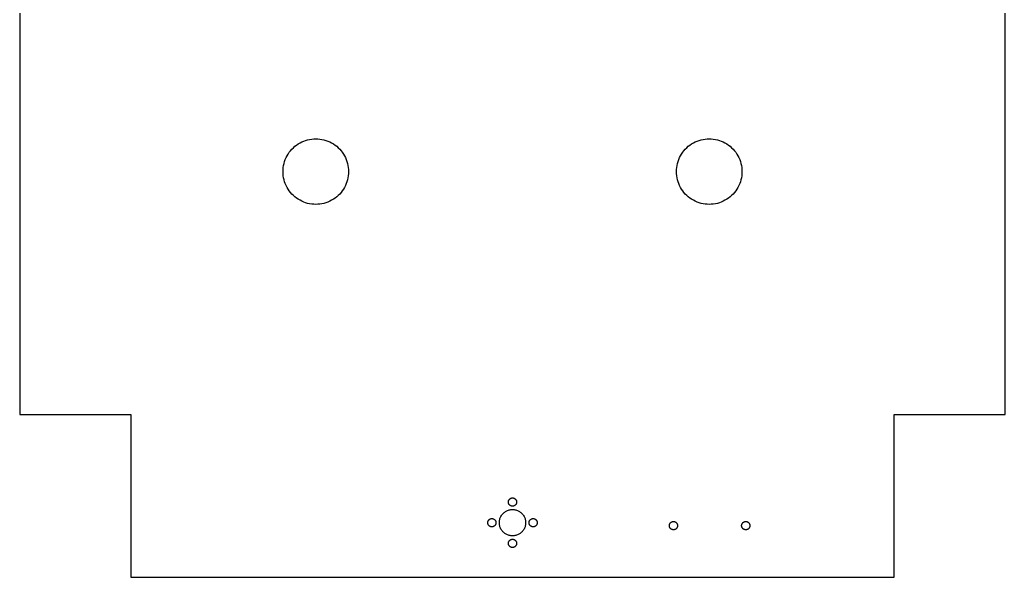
# Model space of a CAD drawing. Header units: metres. Extents: x -191 to 191, y -233 to 233.
# Drawn here: x -190.9 to 190.9, y -233.4 to -17.4 of the extents above; entities that cross this region are included whole.
import ezdxf

# ---------------------------------------------------------------- set-up
doc = ezdxf.new("R2010")
doc.units = ezdxf.units.M

msp = doc.modelspace()

# ---------------------------------------------------------------- linework, layer by layer
for p, q in [((-190.897, 170.362), (-190.897, -170.362)), ((190.897, -170.362), (190.897, 170.362)), ((-82.3183, -65.0709), (-81.6074, -64.7087)), ((-81.6074, -64.7087), (-80.8752, -64.3918)), ((-80.8752, -64.3918), (-80.1245, -64.1216)), ((-80.1245, -64.1216), (-79.3584, -63.899)), ((-79.3584, -63.899), (-78.5797, -63.7249)), ((-78.5797, -63.7249), (-77.7917, -63.6001)), ((-77.7917, -63.6001), (-76.9974, -63.5251)), ((-76.9974, -63.5251), (-76.2, -63.5)), ((-76.2, -63.5), (-75.4026, -63.5251)), ((-75.4026, -63.5251), (-74.6083, -63.6001)), ((-74.6083, -63.6001), (-73.8203, -63.7249)), ((-73.8203, -63.7249), (-73.0416, -63.899)), ((-73.0416, -63.899), (-72.2755, -64.1216)), ((-72.2755, -64.1216), (-71.5248, -64.3918)), ((-71.5248, -64.3918), (-70.7926, -64.7087)), ((-70.7926, -64.7087), (-70.0817, -65.0709)), ((70.0817, -65.0709), (70.7926, -64.7087)), ((70.7926, -64.7087), (71.5248, -64.3918)), ((71.5248, -64.3918), (72.2755, -64.1216)), ((72.2755, -64.1216), (73.0416, -63.899)), ((73.0416, -63.899), (73.8203, -63.7249)), ((73.8203, -63.7249), (74.6083, -63.6001)), ((74.6083, -63.6001), (75.4026, -63.5251)), ((75.4026, -63.5251), (76.2, -63.5)), ((76.2, -63.5), (76.9974, -63.5251)), ((76.9974, -63.5251), (77.7917, -63.6001)), ((77.7917, -63.6001), (78.5797, -63.7249)), ((78.5797, -63.7249), (79.3584, -63.899)), ((79.3584, -63.899), (80.1245, -64.1216)), ((80.1245, -64.1216), (80.8752, -64.3918)), ((80.8752, -64.3918), (81.6074, -64.7087)), ((81.6074, -64.7087), (82.3183, -65.0709)), ((-86.4745, -68.7351), (-85.9855, -68.1047)), ((-85.9855, -68.1047), (-85.4579, -67.5062)), ((-85.4579, -67.5062), (-84.8937, -66.9421)), ((-84.8937, -66.9421), (-84.2953, -66.4145)), ((-84.2953, -66.4145), (-83.6649, -65.9255)), ((-83.6649, -65.9255), (-83.005, -65.477)), ((-83.005, -65.477), (-82.3183, -65.0709)), ((-70.0817, -65.0709), (-69.395, -65.477)), ((-69.395, -65.477), (-68.7351, -65.9255)), ((-68.7351, -65.9255), (-68.1047, -66.4145)), ((-68.1047, -66.4145), (-67.5062, -66.9421)), ((-67.5062, -66.9421), (-66.9421, -67.5062)), ((-66.9421, -67.5062), (-66.4145, -68.1047)), ((-66.4145, -68.1047), (-65.9255, -68.7351)), ((65.9255, -68.7351), (66.4145, -68.1047)), ((66.4145, -68.1047), (66.9421, -67.5062)), ((66.9421, -67.5062), (67.5062, -66.9421)), ((67.5062, -66.9421), (68.1047, -66.4145)), ((68.1047, -66.4145), (68.7351, -65.9255)), ((68.7351, -65.9255), (69.395, -65.477)), ((69.395, -65.477), (70.0817, -65.0709)), ((82.3183, -65.0709), (83.005, -65.477)), ((83.005, -65.477), (83.6649, -65.9255)), ((83.6649, -65.9255), (84.2953, -66.4145)), ((84.2953, -66.4145), (84.8937, -66.9421)), ((84.8937, -66.9421), (85.4579, -67.5062)), ((85.4579, -67.5062), (85.9855, -68.1047)), ((85.9855, -68.1047), (86.4745, -68.7351)), ((-88.501, -73.0416), (-88.2784, -72.2755)), ((-88.2784, -72.2755), (-88.0081, -71.5248)), ((-88.0081, -71.5248), (-87.6913, -70.7926)), ((-87.6913, -70.7926), (-87.3291, -70.0817)), ((-87.3291, -70.0817), (-86.923, -69.395)), ((-86.923, -69.395), (-86.4745, -68.7351)), ((-65.9255, -68.7351), (-65.477, -69.395)), ((-65.477, -69.395), (-65.0709, -70.0817)), ((-65.0709, -70.0817), (-64.7087, -70.7926)), ((-64.7087, -70.7926), (-64.3918, -71.5248)), ((-64.3918, -71.5248), (-64.1216, -72.2755)), ((-64.1216, -72.2755), (-63.899, -73.0416)), ((63.899, -73.0416), (64.1216, -72.2755)), ((64.1216, -72.2755), (64.3918, -71.5248)), ((64.3918, -71.5248), (64.7087, -70.7926)), ((64.7087, -70.7926), (65.0709, -70.0817)), ((65.0709, -70.0817), (65.477, -69.395)), ((65.477, -69.395), (65.9255, -68.7351)), ((86.4745, -68.7351), (86.923, -69.395)), ((86.923, -69.395), (87.3291, -70.0817)), ((87.3291, -70.0817), (87.6913, -70.7926)), ((87.6913, -70.7926), (88.0081, -71.5248)), ((88.0081, -71.5248), (88.2784, -72.2755)), ((88.2784, -72.2755), (88.501, -73.0416)), ((-88.9, -76.2), (-88.8749, -75.4026)), ((-88.8749, -76.9974), (-88.9, -76.2)), ((-88.8749, -75.4026), (-88.7999, -74.6083)), ((-88.7999, -74.6083), (-88.675, -73.8203)), ((-88.675, -73.8203), (-88.501, -73.0416)), ((-63.899, -73.0416), (-63.7249, -73.8203)), ((-63.7249, -73.8203), (-63.6001, -74.6083)), ((-63.6001, -74.6083), (-63.5251, -75.4026)), ((-63.5251, -75.4026), (-63.5, -76.2)), ((-63.5, -76.2), (-63.5251, -76.9974)), ((63.5, -76.2), (63.5251, -75.4026)), ((63.5251, -76.9974), (63.5, -76.2)), ((63.5251, -75.4026), (63.6001, -74.6083)), ((63.6001, -74.6083), (63.7249, -73.8203)), ((63.7249, -73.8203), (63.899, -73.0416)), ((88.501, -73.0416), (88.675, -73.8203)), ((88.675, -73.8203), (88.7999, -74.6083)), ((88.7999, -74.6083), (88.8749, -75.4026)), ((88.8749, -75.4026), (88.9, -76.2)), ((88.9, -76.2), (88.8749, -76.9974)), ((-88.7999, -77.7917), (-88.8749, -76.9974)), ((-88.675, -78.5797), (-88.7999, -77.7917)), ((-88.501, -79.3584), (-88.675, -78.5797)), ((-88.2784, -80.1245), (-88.501, -79.3584)), ((-88.0081, -80.8752), (-88.2784, -80.1245)), ((-64.1216, -80.1245), (-64.3918, -80.8752)), ((-63.899, -79.3584), (-64.1216, -80.1245)), ((-63.7249, -78.5797), (-63.899, -79.3584)), ((-63.6001, -77.7917), (-63.7249, -78.5797)), ((-63.5251, -76.9974), (-63.6001, -77.7917)), ((63.6001, -77.7917), (63.5251, -76.9974)), ((63.7249, -78.5797), (63.6001, -77.7917)), ((63.899, -79.3584), (63.7249, -78.5797)), ((64.1216, -80.1245), (63.899, -79.3584)), ((64.3918, -80.8752), (64.1216, -80.1245)), ((88.2784, -80.1245), (88.0081, -80.8752)), ((88.501, -79.3584), (88.2784, -80.1245)), ((88.675, -78.5797), (88.501, -79.3584)), ((88.7999, -77.7917), (88.675, -78.5797)), ((88.8749, -76.9974), (88.7999, -77.7917)), ((-87.6913, -81.6074), (-88.0081, -80.8752)), ((-87.3291, -82.3183), (-87.6913, -81.6074)), ((-86.923, -83.005), (-87.3291, -82.3183)), ((-86.4745, -83.6649), (-86.923, -83.005)), ((-85.9855, -84.2953), (-86.4745, -83.6649)), ((-65.9255, -83.6649), (-66.4145, -84.2953)), ((-65.477, -83.005), (-65.9255, -83.6649)), ((-65.0709, -82.3183), (-65.477, -83.005)), ((-64.7087, -81.6074), (-65.0709, -82.3183)), ((-64.3918, -80.8752), (-64.7087, -81.6074)), ((64.7087, -81.6074), (64.3918, -80.8752)), ((65.0709, -82.3183), (64.7087, -81.6074)), ((65.477, -83.005), (65.0709, -82.3183)), ((65.9255, -83.6649), (65.477, -83.005)), ((66.4145, -84.2953), (65.9255, -83.6649)), ((86.4745, -83.6649), (85.9855, -84.2953)), ((86.923, -83.005), (86.4745, -83.6649)), ((87.3291, -82.3183), (86.923, -83.005)), ((87.6913, -81.6074), (87.3291, -82.3183)), ((88.0081, -80.8752), (87.6913, -81.6074)), ((-85.4579, -84.8937), (-85.9855, -84.2953)), ((-84.8937, -85.4579), (-85.4579, -84.8937)), ((-84.2953, -85.9855), (-84.8937, -85.4579)), ((-83.6649, -86.4745), (-84.2953, -85.9855)), ((-83.005, -86.923), (-83.6649, -86.4745)), ((-82.3183, -87.3291), (-83.005, -86.923)), ((-81.6074, -87.6913), (-82.3183, -87.3291)), ((-80.8752, -88.0081), (-81.6074, -87.6913)), ((-70.7926, -87.6913), (-71.5248, -88.0081)), ((-70.0817, -87.3291), (-70.7926, -87.6913)), ((-69.395, -86.923), (-70.0817, -87.3291)), ((-68.7351, -86.4745), (-69.395, -86.923)), ((-68.1047, -85.9855), (-68.7351, -86.4745)), ((-67.5062, -85.4579), (-68.1047, -85.9855)), ((-66.9421, -84.8937), (-67.5062, -85.4579)), ((-66.4145, -84.2953), (-66.9421, -84.8937)), ((66.9421, -84.8937), (66.4145, -84.2953)), ((67.5062, -85.4579), (66.9421, -84.8937)), ((68.1047, -85.9855), (67.5062, -85.4579)), ((68.7351, -86.4745), (68.1047, -85.9855)), ((69.395, -86.923), (68.7351, -86.4745)), ((70.0817, -87.3291), (69.395, -86.923)), ((70.7926, -87.6913), (70.0817, -87.3291)), ((71.5248, -88.0081), (70.7926, -87.6913)), ((81.6074, -87.6913), (80.8752, -88.0081)), ((82.3183, -87.3291), (81.6074, -87.6913)), ((83.005, -86.923), (82.3183, -87.3291)), ((83.6649, -86.4745), (83.005, -86.923)), ((84.2953, -85.9855), (83.6649, -86.4745)), ((84.8937, -85.4579), (84.2953, -85.9855)), ((85.4579, -84.8937), (84.8937, -85.4579)), ((85.9855, -84.2953), (85.4579, -84.8937)), ((-80.1245, -88.2784), (-80.8752, -88.0081)), ((-79.3584, -88.501), (-80.1245, -88.2784)), ((-78.5797, -88.675), (-79.3584, -88.501)), ((-77.7917, -88.7999), (-78.5797, -88.675)), ((-76.9974, -88.8749), (-77.7917, -88.7999)), ((-76.2, -88.9), (-76.9974, -88.8749)), ((-75.4026, -88.8749), (-76.2, -88.9)), ((-74.6083, -88.7999), (-75.4026, -88.8749)), ((-73.8203, -88.675), (-74.6083, -88.7999)), ((-73.0416, -88.501), (-73.8203, -88.675)), ((-72.2755, -88.2784), (-73.0416, -88.501)), ((-71.5248, -88.0081), (-72.2755, -88.2784)), ((72.2755, -88.2784), (71.5248, -88.0081)), ((73.0416, -88.501), (72.2755, -88.2784)), ((73.8203, -88.675), (73.0416, -88.501)), ((74.6083, -88.7999), (73.8203, -88.675)), ((75.4026, -88.8749), (74.6083, -88.7999)), ((76.2, -88.9), (75.4026, -88.8749)), ((76.9974, -88.8749), (76.2, -88.9)), ((77.7917, -88.7999), (76.9974, -88.8749)), ((78.5797, -88.675), (77.7917, -88.7999)), ((79.3584, -88.501), (78.5797, -88.675)), ((80.1245, -88.2784), (79.3584, -88.501)), ((80.8752, -88.0081), (80.1245, -88.2784)), ((-190.897, -170.362), (-147.897, -170.362)), ((-147.897, -170.362), (-147.897, -233.362)), ((147.897, -170.362), (190.897, -170.362)), ((147.897, -233.362), (147.897, -170.362)), ((-1.59999, -204.212), (-1.59683, -204.112)), ((-1.59683, -204.313), (-1.59999, -204.212)), ((-1.59683, -204.112), (-1.58737, -204.012)), ((-1.58737, -204.413), (-1.59683, -204.313)), ((-1.58737, -204.012), (-1.57166, -203.913)), ((-1.57166, -204.512), (-1.58737, -204.413)), ((-1.57166, -203.913), (-1.54973, -203.815)), ((-1.54973, -204.61), (-1.57166, -204.512)), ((-1.54973, -203.815), (-1.52168, -203.718)), ((-1.52168, -204.707), (-1.54973, -204.61)), ((-1.52168, -203.718), (-1.48764, -203.624)), ((-1.48764, -204.801), (-1.52168, -204.707)), ((-1.48764, -203.624), (-1.44771, -203.531)), ((-1.44771, -204.894), (-1.48764, -204.801)), ((-1.44771, -203.531), (-1.40208, -203.442)), ((-1.40208, -204.983), (-1.44771, -204.894)), ((-1.40208, -203.442), (-1.35092, -203.355)), ((-1.35092, -205.07), (-1.40208, -204.983)), ((-1.35092, -203.355), (-1.29442, -203.272)), ((-1.29442, -205.153), (-1.35092, -205.07)), ((-1.29442, -203.272), (-1.23282, -203.193)), ((-1.23282, -205.232), (-1.29442, -205.153)), ((-1.23282, -203.193), (-1.16634, -203.117)), ((-1.16634, -205.308), (-1.23282, -205.232)), ((-1.16634, -203.117), (-1.09526, -203.046)), ((-1.09526, -205.379), (-1.16634, -205.308)), ((-1.09526, -203.046), (-1.01987, -202.98)), ((-1.01987, -205.445), (-1.09526, -205.379)), ((-1.01987, -202.98), (-0.940445, -202.918)), ((-0.940445, -205.507), (-1.01987, -205.445)), ((-0.940445, -202.918), (-0.857315, -202.862)), ((-0.857315, -205.563), (-0.940445, -205.507)), ((-0.857315, -202.862), (-0.770798, -202.81)), ((-0.770798, -205.615), (-0.857315, -205.563)), ((-0.770798, -202.81), (-0.681244, -202.765)), ((-0.681244, -205.66), (-0.770798, -205.615)), ((-0.681244, -202.765), (-0.588989, -202.725)), ((-0.588989, -205.7), (-0.681244, -205.66)), ((-0.588989, -202.725), (-0.494415, -202.691)), ((-0.494415, -205.734), (-0.588989, -205.7)), ((-0.494415, -202.691), (-0.397903, -202.663)), ((-0.397903, -205.762), (-0.494415, -205.734)), ((-0.397903, -202.663), (-0.299805, -202.641)), ((-0.299805, -205.784), (-0.397903, -205.762)), ((-0.299805, -202.641), (-0.200531, -202.625)), ((-0.200531, -205.8), (-0.299805, -205.784)), ((-0.200531, -202.625), (-0.100464, -202.616)), ((-0.100464, -205.809), (-0.200531, -205.8)), ((-0.100464, -202.616), (0, -202.613)), ((0, -205.812), (-0.100464, -205.809)), ((0, -202.613), (0.100464, -202.616)), ((0.100464, -205.809), (0, -205.812)), ((0.100464, -202.616), (0.200531, -202.625)), ((0.200531, -205.8), (0.100464, -205.809)), ((0.200531, -202.625), (0.299805, -202.641)), ((0.299805, -205.784), (0.200531, -205.8)), ((0.299805, -202.641), (0.397903, -202.663)), ((0.397903, -205.762), (0.299805, -205.784)), ((0.397903, -202.663), (0.494415, -202.691)), ((0.494415, -205.734), (0.397903, -205.762)), ((0.494415, -202.691), (0.588989, -202.725)), ((0.588989, -205.7), (0.494415, -205.734)), ((0.588989, -202.725), (0.681244, -202.765)), ((0.681244, -205.66), (0.588989, -205.7)), ((0.681244, -202.765), (0.770798, -202.81)), ((0.770798, -205.615), (0.681244, -205.66)), ((0.770798, -202.81), (0.857315, -202.862)), ((0.857315, -205.563), (0.770798, -205.615)), ((0.857315, -202.862), (0.940445, -202.918)), ((0.940445, -205.507), (0.857315, -205.563)), ((0.940445, -202.918), (1.01987, -202.98)), ((1.01987, -205.445), (0.940445, -205.507)), ((1.01987, -202.98), (1.09526, -203.046)), ((1.09526, -205.379), (1.01987, -205.445)), ((1.09526, -203.046), (1.16634, -203.117)), ((1.16634, -205.308), (1.09526, -205.379)), ((1.16634, -203.117), (1.23282, -203.193)), ((1.23282, -205.232), (1.16634, -205.308)), ((1.23282, -203.193), (1.29442, -203.272)), ((1.29442, -205.153), (1.23282, -205.232)), ((1.29442, -203.272), (1.35092, -203.355)), ((1.35092, -205.07), (1.29442, -205.153)), ((1.35092, -203.355), (1.40208, -203.442)), ((1.40208, -204.983), (1.35092, -205.07)), ((1.40208, -203.442), (1.44771, -203.531)), ((1.44771, -204.894), (1.40208, -204.983)), ((1.44771, -203.531), (1.48764, -203.624)), ((1.48764, -204.801), (1.44771, -204.894)), ((1.48764, -203.624), (1.52168, -203.718)), ((1.52168, -204.707), (1.48764, -204.801)), ((1.52168, -203.718), (1.54973, -203.815)), ((1.54973, -204.61), (1.52168, -204.707)), ((1.54973, -203.815), (1.57166, -203.913)), ((1.57166, -204.512), (1.54973, -204.61)), ((1.57166, -203.913), (1.58737, -204.012)), ((1.58737, -204.413), (1.57166, -204.512)), ((1.58737, -204.012), (1.59683, -204.112)), ((1.59683, -204.313), (1.58737, -204.413)), ((1.59683, -204.112), (1.59999, -204.212)), ((1.59999, -204.212), (1.59683, -204.313)), ((-4.61461, -210.041), (-4.46916, -209.756)), ((-4.46916, -209.756), (-4.30606, -209.48)), ((-4.30606, -209.48), (-4.12598, -209.215)), ((-4.12598, -209.215), (-3.92961, -208.962)), ((-3.92961, -208.962), (-3.71773, -208.721)), ((-3.71773, -208.721), (-3.49118, -208.495)), ((-3.49118, -208.495), (-3.25085, -208.283)), ((-3.25085, -208.283), (-2.9977, -208.087)), ((-2.9977, -208.087), (-2.73271, -207.906)), ((-2.73271, -207.906), (-2.45694, -207.743)), ((-2.45694, -207.743), (-2.17146, -207.598)), ((-2.17146, -207.598), (-1.87743, -207.471)), ((-1.87743, -207.471), (-1.57597, -207.362)), ((-1.57597, -207.362), (-1.26831, -207.273)), ((-1.26831, -207.273), (-0.955643, -207.203)), ((-0.955643, -207.203), (-0.639191, -207.153)), ((-0.639191, -207.153), (-0.320221, -207.123)), ((-0.320221, -207.123), (0, -207.113)), ((0, -207.113), (0.320221, -207.123)), ((0.320221, -207.123), (0.639191, -207.153)), ((0.639191, -207.153), (0.955643, -207.203)), ((0.955643, -207.203), (1.26831, -207.273)), ((1.26831, -207.273), (1.57597, -207.362)), ((1.57597, -207.362), (1.87743, -207.471)), ((1.87743, -207.471), (2.17146, -207.598)), ((2.17146, -207.598), (2.45694, -207.743)), ((2.45694, -207.743), (2.73271, -207.906)), ((2.73271, -207.906), (2.9977, -208.087)), ((2.9977, -208.087), (3.25085, -208.283)), ((3.25085, -208.283), (3.49118, -208.495)), ((3.49118, -208.495), (3.71773, -208.721)), ((3.71773, -208.721), (3.92961, -208.962)), ((3.92961, -208.962), (4.12598, -209.215)), ((4.12598, -209.215), (4.30606, -209.48)), ((4.30606, -209.48), (4.46916, -209.756)), ((4.46916, -209.756), (4.61461, -210.041)), ((-9.59999, -212.212), (-9.59683, -212.112)), ((-9.59683, -212.313), (-9.59999, -212.212)), ((-9.59683, -212.112), (-9.58737, -212.012)), ((-9.58737, -212.413), (-9.59683, -212.313)), ((-9.58737, -212.012), (-9.57166, -211.913)), ((-9.57166, -212.512), (-9.58737, -212.413)), ((-9.57166, -211.913), (-9.54973, -211.815)), ((-9.54973, -212.61), (-9.57166, -212.512)), ((-9.54973, -211.815), (-9.52168, -211.718)), ((-9.52168, -212.707), (-9.54973, -212.61)), ((-9.52168, -211.718), (-9.48764, -211.624)), ((-9.48764, -212.801), (-9.52168, -212.707)), ((-9.48764, -211.624), (-9.44771, -211.531)), ((-9.44771, -212.894), (-9.48764, -212.801)), ((-9.44771, -211.531), (-9.40208, -211.442)), ((-9.40208, -212.983), (-9.44771, -212.894)), ((-9.40208, -211.442), (-9.35092, -211.355)), ((-9.35092, -213.07), (-9.40208, -212.983)), ((-9.35092, -211.355), (-9.29442, -211.272)), ((-9.29442, -213.153), (-9.35092, -213.07)), ((-9.29442, -211.272), (-9.23282, -211.193)), ((-9.23282, -213.232), (-9.29442, -213.153)), ((-9.23282, -211.193), (-9.16634, -211.117)), ((-9.16634, -213.308), (-9.23282, -213.232)), ((-9.16634, -211.117), (-9.09526, -211.046)), ((-9.09526, -213.379), (-9.16634, -213.308)), ((-9.09526, -211.046), (-9.01987, -210.98)), ((-9.01987, -213.445), (-9.09526, -213.379)), ((-9.01987, -210.98), (-8.94044, -210.918)), ((-8.94044, -213.507), (-9.01987, -213.445)), ((-8.94044, -210.918), (-8.85732, -210.862)), ((-8.85732, -213.563), (-8.94044, -213.507)), ((-8.85732, -210.862), (-8.7708, -210.81)), ((-8.7708, -213.615), (-8.85732, -213.563)), ((-8.7708, -210.81), (-8.68124, -210.765)), ((-8.68124, -213.66), (-8.7708, -213.615)), ((-8.68124, -210.765), (-8.58899, -210.725)), ((-8.58899, -213.7), (-8.68124, -213.66)), ((-8.58899, -210.725), (-8.49442, -210.691)), ((-8.49442, -213.734), (-8.58899, -213.7)), ((-8.49442, -210.691), (-8.3979, -210.663)), ((-8.3979, -213.762), (-8.49442, -213.734)), ((-8.3979, -210.663), (-8.2998, -210.641)), ((-8.2998, -213.784), (-8.3979, -213.762)), ((-8.2998, -210.641), (-8.20053, -210.625)), ((-8.20053, -213.8), (-8.2998, -213.784)), ((-8.20053, -210.625), (-8.10046, -210.616)), ((-8.10046, -213.809), (-8.20053, -213.8)), ((-8.10046, -210.616), (-8, -210.613)), ((-8, -210.613), (-7.89952, -210.616)), ((-7.89952, -210.616), (-7.79945, -210.625)), ((-7.79945, -213.8), (-7.89952, -213.809)), ((-7.79945, -210.625), (-7.70018, -210.641)), ((-7.70018, -213.784), (-7.79945, -213.8)), ((-7.70018, -210.641), (-7.60208, -210.663)), ((-7.60208, -213.762), (-7.70018, -213.784)), ((-7.60208, -210.663), (-7.50557, -210.691)), ((-7.50557, -213.734), (-7.60208, -213.762)), ((-7.50557, -210.691), (-7.411, -210.725)), ((-7.411, -213.7), (-7.50557, -213.734)), ((-7.411, -210.725), (-7.31874, -210.765)), ((-7.31874, -213.66), (-7.411, -213.7)), ((-7.31874, -210.765), (-7.22919, -210.81)), ((-7.22919, -213.615), (-7.31874, -213.66)), ((-7.22919, -210.81), (-7.14267, -210.862)), ((-7.14267, -213.563), (-7.22919, -213.615)), ((-7.14267, -210.862), (-7.05954, -210.918)), ((-7.05954, -213.507), (-7.14267, -213.563)), ((-7.05954, -210.918), (-6.98012, -210.98)), ((-6.98012, -213.445), (-7.05954, -213.507)), ((-6.98012, -210.98), (-6.90472, -211.046)), ((-6.90472, -213.379), (-6.98012, -213.445)), ((-6.90472, -211.046), (-6.83365, -211.117)), ((-6.83365, -213.308), (-6.90472, -213.379)), ((-6.83365, -211.117), (-6.76717, -211.193)), ((-6.76717, -213.232), (-6.83365, -213.308)), ((-6.76717, -211.193), (-6.70557, -211.272)), ((-6.70557, -213.153), (-6.76717, -213.232)), ((-6.70557, -211.272), (-6.64906, -211.355)), ((-6.64906, -213.07), (-6.70557, -213.153)), ((-6.64906, -211.355), (-6.5979, -211.442)), ((-6.5979, -212.983), (-6.64906, -213.07)), ((-6.5979, -211.442), (-6.55228, -211.531)), ((-6.55228, -212.894), (-6.5979, -212.983)), ((-6.55228, -211.531), (-6.51234, -211.624)), ((-6.51234, -212.801), (-6.55228, -212.894)), ((-6.51234, -211.624), (-6.4783, -211.718)), ((-6.4783, -212.707), (-6.51234, -212.801)), ((-6.4783, -211.718), (-6.45026, -211.815)), ((-6.45026, -212.61), (-6.4783, -212.707)), ((-6.45026, -211.815), (-6.42833, -211.913)), ((-6.42833, -212.512), (-6.45026, -212.61)), ((-6.42833, -211.913), (-6.41261, -212.012)), ((-6.41261, -212.413), (-6.42833, -212.512)), ((-6.41261, -212.012), (-6.40315, -212.112)), ((-6.40315, -212.313), (-6.41261, -212.413)), ((-6.40315, -212.112), (-6.39999, -212.212)), ((-6.39999, -212.212), (-6.40315, -212.313)), ((-5.09999, -212.212), (-5.08994, -211.892)), ((-5.08994, -212.533), (-5.09999, -212.212)), ((-5.08994, -211.892), (-5.05978, -211.573)), ((-5.05978, -212.852), (-5.08994, -212.533)), ((-5.05978, -211.573), (-5.00966, -211.257)), ((-5.00966, -213.168), (-5.05978, -212.852)), ((-5.00966, -211.257), (-4.93977, -210.944)), ((-4.93977, -213.481), (-5.00966, -213.168)), ((-4.93977, -210.944), (-4.85039, -210.637)), ((-4.85039, -213.788), (-4.93977, -213.481)), ((-4.85039, -210.637), (-4.74185, -210.335)), ((-4.74185, -214.09), (-4.85039, -213.788)), ((-4.74185, -210.335), (-4.61461, -210.041)), ((4.61461, -210.041), (4.74185, -210.335)), ((4.74185, -210.335), (4.85039, -210.637)), ((4.85039, -213.788), (4.74185, -214.09)), ((4.85039, -210.637), (4.93977, -210.944)), ((4.93977, -213.481), (4.85039, -213.788)), ((4.93977, -210.944), (5.00966, -211.257)), ((5.00966, -213.168), (4.93977, -213.481)), ((5.00966, -211.257), (5.05978, -211.573)), ((5.05978, -212.852), (5.00966, -213.168)), ((5.05978, -211.573), (5.08994, -211.892)), ((5.08994, -212.533), (5.05978, -212.852)), ((5.08994, -211.892), (5.09999, -212.212)), ((5.09999, -212.212), (5.08994, -212.533)), ((6.39999, -212.212), (6.40315, -212.112)), ((6.40315, -212.313), (6.39999, -212.212)), ((6.40315, -212.112), (6.41261, -212.012)), ((6.41261, -212.413), (6.40315, -212.313)), ((6.41261, -212.012), (6.42833, -211.913)), ((6.42833, -212.512), (6.41261, -212.413)), ((6.42833, -211.913), (6.45026, -211.815)), ((6.45026, -212.61), (6.42833, -212.512)), ((6.45026, -211.815), (6.4783, -211.718)), ((6.4783, -212.707), (6.45026, -212.61)), ((6.4783, -211.718), (6.51234, -211.624)), ((6.51234, -212.801), (6.4783, -212.707)), ((6.51234, -211.624), (6.55228, -211.531)), ((6.55228, -212.894), (6.51234, -212.801)), ((6.55228, -211.531), (6.5979, -211.442)), ((6.5979, -212.983), (6.55228, -212.894)), ((6.5979, -211.442), (6.64906, -211.355)), ((6.64906, -213.07), (6.5979, -212.983)), ((6.64906, -211.355), (6.70557, -211.272)), ((6.70557, -213.153), (6.64906, -213.07)), ((6.70557, -211.272), (6.76717, -211.193)), ((6.76717, -213.232), (6.70557, -213.153)), ((6.76717, -211.193), (6.83365, -211.117)), ((6.83365, -213.308), (6.76717, -213.232)), ((6.83365, -211.117), (6.90472, -211.046)), ((6.90472, -213.379), (6.83365, -213.308)), ((6.90472, -211.046), (6.98012, -210.98)), ((6.98012, -213.445), (6.90472, -213.379)), ((6.98012, -210.98), (7.05954, -210.918)), ((7.05954, -213.507), (6.98012, -213.445)), ((7.05954, -210.918), (7.14267, -210.862)), ((7.14267, -213.563), (7.05954, -213.507)), ((7.14267, -210.862), (7.22919, -210.81)), ((7.22919, -213.615), (7.14267, -213.563)), ((7.22919, -210.81), (7.31874, -210.765)), ((7.31874, -213.66), (7.22919, -213.615)), ((7.31874, -210.765), (7.411, -210.725)), ((7.411, -213.7), (7.31874, -213.66)), ((7.411, -210.725), (7.50557, -210.691)), ((7.50557, -213.734), (7.411, -213.7)), ((7.50557, -210.691), (7.60208, -210.663)), ((7.60208, -213.762), (7.50557, -213.734)), ((7.60208, -210.663), (7.70018, -210.641)), ((7.70018, -213.784), (7.60208, -213.762)), ((7.70018, -210.641), (7.79945, -210.625)), ((7.79945, -213.8), (7.70018, -213.784)), ((7.79945, -210.625), (7.89952, -210.616)), ((7.89952, -213.809), (7.79945, -213.8)), ((7.89952, -210.616), (8, -210.613)), ((8, -210.613), (8.10046, -210.616)), ((8.10046, -210.616), (8.20053, -210.625)), ((8.20053, -213.8), (8.10046, -213.809)), ((8.20053, -210.625), (8.2998, -210.641)), ((8.2998, -213.784), (8.20053, -213.8)), ((8.2998, -210.641), (8.3979, -210.663)), ((8.3979, -213.762), (8.2998, -213.784)), ((8.3979, -210.663), (8.49442, -210.691)), ((8.49442, -213.734), (8.3979, -213.762)), ((8.49442, -210.691), (8.58899, -210.725)), ((8.58899, -213.7), (8.49442, -213.734)), ((8.58899, -210.725), (8.68124, -210.765)), ((8.68124, -213.66), (8.58899, -213.7)), ((8.68124, -210.765), (8.7708, -210.81)), ((8.7708, -213.615), (8.68124, -213.66)), ((8.7708, -210.81), (8.85732, -210.862)), ((8.85732, -213.563), (8.7708, -213.615)), ((8.85732, -210.862), (8.94044, -210.918)), ((8.94044, -213.507), (8.85732, -213.563)), ((8.94044, -210.918), (9.01987, -210.98)), ((9.01987, -213.445), (8.94044, -213.507)), ((9.01987, -210.98), (9.09526, -211.046)), ((9.09526, -213.379), (9.01987, -213.445)), ((9.09526, -211.046), (9.16634, -211.117)), ((9.16634, -213.308), (9.09526, -213.379)), ((9.16634, -211.117), (9.23282, -211.193)), ((9.23282, -213.232), (9.16634, -213.308)), ((9.23282, -211.193), (9.29442, -211.272)), ((9.29442, -213.153), (9.23282, -213.232)), ((9.29442, -211.272), (9.35092, -211.355)), ((9.35092, -213.07), (9.29442, -213.153)), ((9.35092, -211.355), (9.40208, -211.442)), ((9.40208, -212.983), (9.35092, -213.07)), ((9.40208, -211.442), (9.44771, -211.531)), ((9.44771, -212.894), (9.40208, -212.983)), ((9.44771, -211.531), (9.48764, -211.624)), ((9.48764, -212.801), (9.44771, -212.894)), ((9.48764, -211.624), (9.52168, -211.718)), ((9.52168, -212.707), (9.48764, -212.801)), ((9.52168, -211.718), (9.54973, -211.815)), ((9.54973, -212.61), (9.52168, -212.707)), ((9.54973, -211.815), (9.57166, -211.913)), ((9.57166, -212.512), (9.54973, -212.61)), ((9.57166, -211.913), (9.58737, -212.012)), ((9.58737, -212.413), (9.57166, -212.512)), ((9.58737, -212.012), (9.59683, -212.112)), ((9.59683, -212.313), (9.58737, -212.413)), ((9.59683, -212.112), (9.59999, -212.212)), ((9.59999, -212.212), (9.59683, -212.313)), ((60.7588, -213.362), (60.7619, -213.262)), ((60.7619, -213.463), (60.7588, -213.362)), ((60.7619, -213.262), (60.7714, -213.162)), ((60.7714, -213.563), (60.7619, -213.463)), ((60.7714, -213.162), (60.7871, -213.063)), ((60.7871, -213.662), (60.7714, -213.563)), ((60.7871, -213.063), (60.809, -212.965)), ((60.809, -213.76), (60.7871, -213.662)), ((60.809, -212.965), (60.8371, -212.868)), ((60.8371, -213.857), (60.809, -213.76)), ((60.8371, -212.868), (60.8711, -212.773)), ((60.8711, -212.773), (60.911, -212.681)), ((60.911, -212.681), (60.9567, -212.592)), ((60.9567, -212.592), (61.0078, -212.505)), ((61.0078, -212.505), (61.0643, -212.422)), ((61.0643, -212.422), (61.1259, -212.343)), ((61.1259, -212.343), (61.1924, -212.267)), ((61.1924, -212.267), (61.2635, -212.196)), ((61.2635, -212.196), (61.3389, -212.13)), ((61.3389, -212.13), (61.4183, -212.068)), ((61.4183, -212.068), (61.5014, -212.012)), ((61.5014, -212.012), (61.588, -211.96)), ((61.588, -211.96), (61.6775, -211.915)), ((61.6775, -211.915), (61.7698, -211.875)), ((61.7698, -211.875), (61.8643, -211.841)), ((61.8643, -211.841), (61.9608, -211.813)), ((61.9608, -211.813), (62.0589, -211.791)), ((62.0589, -211.791), (62.1582, -211.775)), ((62.1582, -211.775), (62.2583, -211.766)), ((62.2583, -211.766), (62.3587, -211.762)), ((62.3587, -211.762), (62.4592, -211.766)), ((62.4592, -211.766), (62.5593, -211.775)), ((62.5593, -211.775), (62.6586, -211.791)), ((62.6586, -211.791), (62.7567, -211.813)), ((62.7567, -211.813), (62.8532, -211.841)), ((62.8532, -211.841), (62.9478, -211.875)), ((62.9478, -211.875), (63.04, -211.915)), ((63.04, -211.915), (63.1296, -211.96)), ((63.1296, -211.96), (63.2161, -212.012)), ((63.2161, -212.012), (63.2992, -212.068)), ((63.2992, -212.068), (63.3786, -212.13)), ((63.3786, -212.13), (63.454, -212.196)), ((63.454, -212.196), (63.5251, -212.267)), ((63.5251, -212.267), (63.5916, -212.343)), ((63.5916, -212.343), (63.6532, -212.422)), ((63.6532, -212.422), (63.7097, -212.505)), ((63.7097, -212.505), (63.7608, -212.592)), ((63.7608, -212.592), (63.8065, -212.681)), ((63.8065, -212.681), (63.8464, -212.773)), ((63.8464, -212.773), (63.8804, -212.868)), ((63.8804, -212.868), (63.9085, -212.965)), ((63.9085, -213.76), (63.8804, -213.857)), ((63.9085, -212.965), (63.9304, -213.063)), ((63.9304, -213.662), (63.9085, -213.76)), ((63.9304, -213.063), (63.9461, -213.162)), ((63.9461, -213.563), (63.9304, -213.662)), ((63.9461, -213.162), (63.9556, -213.262)), ((63.9556, -213.463), (63.9461, -213.563)), ((63.9556, -213.262), (63.9588, -213.362)), ((63.9588, -213.362), (63.9556, -213.463)), ((88.7587, -213.362), (88.7619, -213.262)), ((88.7619, -213.463), (88.7587, -213.362)), ((88.7619, -213.262), (88.7714, -213.162)), ((88.7714, -213.563), (88.7619, -213.463)), ((88.7714, -213.162), (88.7871, -213.063)), ((88.7871, -213.662), (88.7714, -213.563)), ((88.7871, -213.063), (88.809, -212.965)), ((88.809, -213.76), (88.7871, -213.662)), ((88.809, -212.965), (88.8371, -212.868)), ((88.8371, -213.857), (88.809, -213.76)), ((88.8371, -212.868), (88.8711, -212.773)), ((88.8711, -212.773), (88.911, -212.681)), ((88.911, -212.681), (88.9566, -212.592)), ((88.9566, -212.592), (89.0078, -212.505)), ((89.0078, -212.505), (89.0643, -212.422)), ((89.0643, -212.422), (89.1259, -212.343)), ((89.1259, -212.343), (89.1924, -212.267)), ((89.1924, -212.267), (89.2635, -212.196)), ((89.2635, -212.196), (89.3389, -212.13)), ((89.3389, -212.13), (89.4183, -212.068)), ((89.4183, -212.068), (89.5014, -212.012)), ((89.5014, -212.012), (89.5879, -211.96)), ((89.5879, -211.96), (89.6775, -211.915)), ((89.6775, -211.915), (89.7697, -211.875)), ((89.7697, -211.875), (89.8643, -211.841)), ((89.8643, -211.841), (89.9608, -211.813)), ((89.9608, -211.813), (90.0589, -211.791)), ((90.0589, -211.791), (90.1582, -211.775)), ((90.1582, -211.775), (90.2583, -211.766)), ((90.2583, -211.766), (90.3587, -211.762)), ((90.3587, -211.762), (90.4592, -211.766)), ((90.4592, -211.766), (90.5593, -211.775)), ((90.5593, -211.775), (90.6586, -211.791)), ((90.6586, -211.791), (90.7567, -211.813)), ((90.7567, -211.813), (90.8532, -211.841)), ((90.8532, -211.841), (90.9477, -211.875)), ((90.9477, -211.875), (91.04, -211.915)), ((91.04, -211.915), (91.1295, -211.96)), ((91.1295, -211.96), (91.2161, -212.012)), ((91.2161, -212.012), (91.2992, -212.068)), ((91.2992, -212.068), (91.3786, -212.13)), ((91.3786, -212.13), (91.454, -212.196)), ((91.454, -212.196), (91.5251, -212.267)), ((91.5251, -212.267), (91.5916, -212.343)), ((91.5916, -212.343), (91.6532, -212.422)), ((91.6532, -212.422), (91.7097, -212.505)), ((91.7097, -212.505), (91.7608, -212.592)), ((91.7608, -212.592), (91.8065, -212.681)), ((91.8065, -212.681), (91.8464, -212.773)), ((91.8464, -212.773), (91.8804, -212.868)), ((91.8804, -212.868), (91.9085, -212.965)), ((91.9085, -213.76), (91.8804, -213.857)), ((91.9085, -212.965), (91.9304, -213.063)), ((91.9304, -213.662), (91.9085, -213.76)), ((91.9304, -213.063), (91.9461, -213.162)), ((91.9461, -213.563), (91.9304, -213.662)), ((91.9461, -213.162), (91.9556, -213.262)), ((91.9556, -213.463), (91.9461, -213.563)), ((91.9556, -213.262), (91.9587, -213.362)), ((91.9587, -213.362), (91.9556, -213.463)), ((-8, -213.812), (-8.10046, -213.809)), ((-7.89952, -213.809), (-8, -213.812)), ((-4.61461, -214.384), (-4.74185, -214.09)), ((-4.46916, -214.669), (-4.61461, -214.384)), ((-4.30606, -214.945), (-4.46916, -214.669)), ((-4.12598, -215.21), (-4.30606, -214.945)), ((-3.92961, -215.463), (-4.12598, -215.21)), ((-3.71773, -215.704), (-3.92961, -215.463)), ((-3.49118, -215.93), (-3.71773, -215.704)), ((-3.25085, -216.142), (-3.49118, -215.93)), ((-2.9977, -216.338), (-3.25085, -216.142)), ((-2.73271, -216.519), (-2.9977, -216.338)), ((-2.45694, -216.682), (-2.73271, -216.519)), ((-2.17146, -216.827), (-2.45694, -216.682)), ((-1.87743, -216.954), (-2.17146, -216.827)), ((-1.57597, -217.063), (-1.87743, -216.954)), ((-1.26831, -217.152), (-1.57597, -217.063)), ((-0.955643, -217.222), (-1.26831, -217.152)), ((-0.639191, -217.272), (-0.955643, -217.222)), ((-0.320221, -217.302), (-0.639191, -217.272)), ((0, -217.312), (-0.320221, -217.302)), ((0.320221, -217.302), (0, -217.312)), ((0.639191, -217.272), (0.320221, -217.302)), ((0.955643, -217.222), (0.639191, -217.272)), ((1.26831, -217.152), (0.955643, -217.222)), ((1.57597, -217.063), (1.26831, -217.152)), ((1.87743, -216.954), (1.57597, -217.063)), ((2.17146, -216.827), (1.87743, -216.954)), ((2.45694, -216.682), (2.17146, -216.827)), ((2.73271, -216.519), (2.45694, -216.682)), ((2.9977, -216.338), (2.73271, -216.519)), ((3.25085, -216.142), (2.9977, -216.338)), ((3.49118, -215.93), (3.25085, -216.142)), ((3.71773, -215.704), (3.49118, -215.93)), ((3.92961, -215.463), (3.71773, -215.704)), ((4.12598, -215.21), (3.92961, -215.463)), ((4.30606, -214.945), (4.12598, -215.21)), ((4.46916, -214.669), (4.30606, -214.945)), ((4.61461, -214.384), (4.46916, -214.669)), ((4.74185, -214.09), (4.61461, -214.384)), ((8, -213.812), (7.89952, -213.809)), ((8.10046, -213.809), (8, -213.812)), ((60.8711, -213.951), (60.8371, -213.857)), ((60.911, -214.044), (60.8711, -213.951)), ((60.9567, -214.133), (60.911, -214.044)), ((61.0078, -214.22), (60.9567, -214.133)), ((61.0643, -214.303), (61.0078, -214.22)), ((61.1259, -214.382), (61.0643, -214.303)), ((61.1924, -214.458), (61.1259, -214.382)), ((61.2635, -214.529), (61.1924, -214.458)), ((61.3389, -214.595), (61.2635, -214.529)), ((61.4183, -214.657), (61.3389, -214.595)), ((61.5014, -214.713), (61.4183, -214.657)), ((61.588, -214.765), (61.5014, -214.713)), ((61.6775, -214.81), (61.588, -214.765)), ((61.7698, -214.85), (61.6775, -214.81)), ((61.8643, -214.884), (61.7698, -214.85)), ((61.9608, -214.912), (61.8643, -214.884)), ((62.0589, -214.934), (61.9608, -214.912)), ((62.1582, -214.95), (62.0589, -214.934)), ((62.2583, -214.959), (62.1582, -214.95)), ((62.3587, -214.962), (62.2583, -214.959)), ((62.4592, -214.959), (62.3587, -214.962)), ((62.5593, -214.95), (62.4592, -214.959)), ((62.6586, -214.934), (62.5593, -214.95)), ((62.7567, -214.912), (62.6586, -214.934)), ((62.8532, -214.884), (62.7567, -214.912)), ((62.9478, -214.85), (62.8532, -214.884)), ((63.04, -214.81), (62.9478, -214.85)), ((63.1296, -214.765), (63.04, -214.81)), ((63.2161, -214.713), (63.1296, -214.765)), ((63.2992, -214.657), (63.2161, -214.713)), ((63.3786, -214.595), (63.2992, -214.657)), ((63.454, -214.529), (63.3786, -214.595)), ((63.5251, -214.458), (63.454, -214.529)), ((63.5916, -214.382), (63.5251, -214.458)), ((63.6532, -214.303), (63.5916, -214.382)), ((63.7097, -214.22), (63.6532, -214.303)), ((63.7608, -214.133), (63.7097, -214.22)), ((63.8065, -214.044), (63.7608, -214.133)), ((63.8464, -213.951), (63.8065, -214.044)), ((63.8804, -213.857), (63.8464, -213.951)), ((88.8711, -213.951), (88.8371, -213.857)), ((88.911, -214.044), (88.8711, -213.951)), ((88.9566, -214.133), (88.911, -214.044)), ((89.0078, -214.22), (88.9566, -214.133)), ((89.0643, -214.303), (89.0078, -214.22)), ((89.1259, -214.382), (89.0643, -214.303)), ((89.1924, -214.458), (89.1259, -214.382)), ((89.2635, -214.529), (89.1924, -214.458)), ((89.3389, -214.595), (89.2635, -214.529)), ((89.4183, -214.657), (89.3389, -214.595)), ((89.5014, -214.713), (89.4183, -214.657)), ((89.5879, -214.765), (89.5014, -214.713)), ((89.6775, -214.81), (89.5879, -214.765)), ((89.7697, -214.85), (89.6775, -214.81)), ((89.8643, -214.884), (89.7697, -214.85)), ((89.9608, -214.912), (89.8643, -214.884)), ((90.0589, -214.934), (89.9608, -214.912)), ((90.1582, -214.95), (90.0589, -214.934)), ((90.2583, -214.959), (90.1582, -214.95)), ((90.3587, -214.962), (90.2583, -214.959)), ((90.4592, -214.959), (90.3587, -214.962)), ((90.5593, -214.95), (90.4592, -214.959)), ((90.6586, -214.934), (90.5593, -214.95)), ((90.7567, -214.912), (90.6586, -214.934)), ((90.8532, -214.884), (90.7567, -214.912)), ((90.9477, -214.85), (90.8532, -214.884)), ((91.04, -214.81), (90.9477, -214.85)), ((91.1295, -214.765), (91.04, -214.81)), ((91.2161, -214.713), (91.1295, -214.765)), ((91.2992, -214.657), (91.2161, -214.713)), ((91.3786, -214.595), (91.2992, -214.657)), ((91.454, -214.529), (91.3786, -214.595)), ((91.5251, -214.458), (91.454, -214.529)), ((91.5916, -214.382), (91.5251, -214.458)), ((91.6532, -214.303), (91.5916, -214.382)), ((91.7097, -214.22), (91.6532, -214.303)), ((91.7608, -214.133), (91.7097, -214.22)), ((91.8065, -214.044), (91.7608, -214.133)), ((91.8464, -213.951), (91.8065, -214.044)), ((91.8804, -213.857), (91.8464, -213.951)), ((-1.59999, -220.212), (-1.59683, -220.112)), ((-1.59683, -220.313), (-1.59999, -220.212)), ((-1.59683, -220.112), (-1.58737, -220.012)), ((-1.58737, -220.413), (-1.59683, -220.313)), ((-1.58737, -220.012), (-1.57166, -219.913)), ((-1.57166, -220.512), (-1.58737, -220.413)), ((-1.57166, -219.913), (-1.54973, -219.815)), ((-1.54973, -220.61), (-1.57166, -220.512)), ((-1.54973, -219.815), (-1.52168, -219.718)), ((-1.52168, -220.707), (-1.54973, -220.61)), ((-1.52168, -219.718), (-1.48764, -219.623)), ((-1.48764, -220.801), (-1.52168, -220.707)), ((-1.48764, -219.623), (-1.44771, -219.531)), ((-1.44771, -220.894), (-1.48764, -220.801)), ((-1.44771, -219.531), (-1.40208, -219.442)), ((-1.40208, -220.983), (-1.44771, -220.894)), ((-1.40208, -219.442), (-1.35092, -219.355)), ((-1.35092, -221.07), (-1.40208, -220.983)), ((-1.35092, -219.355), (-1.29442, -219.272)), ((-1.29442, -221.153), (-1.35092, -221.07)), ((-1.29442, -219.272), (-1.23282, -219.193)), ((-1.23282, -221.232), (-1.29442, -221.153)), ((-1.23282, -219.193), (-1.16634, -219.117)), ((-1.16634, -221.308), (-1.23282, -221.232)), ((-1.16634, -219.117), (-1.09526, -219.046)), ((-1.09526, -221.379), (-1.16634, -221.308)), ((-1.09526, -219.046), (-1.01987, -218.98)), ((-1.01987, -221.445), (-1.09526, -221.379)), ((-1.01987, -218.98), (-0.940445, -218.918)), ((-0.940445, -218.918), (-0.857315, -218.862)), ((-0.857315, -218.862), (-0.770798, -218.81)), ((-0.770798, -218.81), (-0.681244, -218.765)), ((-0.681244, -218.765), (-0.588989, -218.725)), ((-0.588989, -218.725), (-0.494415, -218.691)), ((-0.494415, -218.691), (-0.397903, -218.663)), ((-0.397903, -218.663), (-0.299805, -218.641)), ((-0.299805, -218.641), (-0.200531, -218.625)), ((-0.200531, -218.625), (-0.100464, -218.616)), ((-0.100464, -218.616), (0, -218.612)), ((0, -218.612), (0.100464, -218.616)), ((0.100464, -218.616), (0.200531, -218.625)), ((0.200531, -218.625), (0.299805, -218.641)), ((0.299805, -218.641), (0.397903, -218.663)), ((0.397903, -218.663), (0.494415, -218.691)), ((0.494415, -218.691), (0.588989, -218.725)), ((0.588989, -218.725), (0.681244, -218.765)), ((0.681244, -218.765), (0.770798, -218.81)), ((0.770798, -218.81), (0.857315, -218.862)), ((0.857315, -218.862), (0.940445, -218.918)), ((0.940445, -218.918), (1.01987, -218.98)), ((1.01987, -218.98), (1.09526, -219.046)), ((1.09526, -221.379), (1.01987, -221.445)), ((1.09526, -219.046), (1.16634, -219.117)), ((1.16634, -221.308), (1.09526, -221.379)), ((1.16634, -219.117), (1.23282, -219.193)), ((1.23282, -221.232), (1.16634, -221.308)), ((1.23282, -219.193), (1.29442, -219.272)), ((1.29442, -221.153), (1.23282, -221.232)), ((1.29442, -219.272), (1.35092, -219.355)), ((1.35092, -221.07), (1.29442, -221.153)), ((1.35092, -219.355), (1.40208, -219.442)), ((1.40208, -220.983), (1.35092, -221.07)), ((1.40208, -219.442), (1.44771, -219.531)), ((1.44771, -220.894), (1.40208, -220.983)), ((1.44771, -219.531), (1.48764, -219.623)), ((1.48764, -220.801), (1.44771, -220.894)), ((1.48764, -219.623), (1.52168, -219.718)), ((1.52168, -220.707), (1.48764, -220.801)), ((1.52168, -219.718), (1.54973, -219.815)), ((1.54973, -220.61), (1.52168, -220.707)), ((1.54973, -219.815), (1.57166, -219.913)), ((1.57166, -220.512), (1.54973, -220.61)), ((1.57166, -219.913), (1.58737, -220.012)), ((1.58737, -220.413), (1.57166, -220.512)), ((1.58737, -220.012), (1.59683, -220.112)), ((1.59683, -220.313), (1.58737, -220.413)), ((1.59683, -220.112), (1.59999, -220.212)), ((1.59999, -220.212), (1.59683, -220.313)), ((-0.940445, -221.507), (-1.01987, -221.445)), ((-0.857315, -221.563), (-0.940445, -221.507)), ((-0.770798, -221.615), (-0.857315, -221.563)), ((-0.681244, -221.66), (-0.770798, -221.615)), ((-0.588989, -221.7), (-0.681244, -221.66)), ((-0.494415, -221.734), (-0.588989, -221.7)), ((-0.397903, -221.762), (-0.494415, -221.734)), ((-0.299805, -221.784), (-0.397903, -221.762)), ((-0.200531, -221.8), (-0.299805, -221.784)), ((-0.100464, -221.809), (-0.200531, -221.8)), ((0, -221.812), (-0.100464, -221.809)), ((0.100464, -221.809), (0, -221.812)), ((0.200531, -221.8), (0.100464, -221.809)), ((0.299805, -221.784), (0.200531, -221.8)), ((0.397903, -221.762), (0.299805, -221.784)), ((0.494415, -221.734), (0.397903, -221.762)), ((0.588989, -221.7), (0.494415, -221.734)), ((0.681244, -221.66), (0.588989, -221.7)), ((0.770798, -221.615), (0.681244, -221.66)), ((0.857315, -221.563), (0.770798, -221.615)), ((0.940445, -221.507), (0.857315, -221.563)), ((1.01987, -221.445), (0.940445, -221.507)), ((-147.897, -233.362), (147.897, -233.362))]:
    msp.add_line(p, q)

doc.saveas('drawing.dxf')
